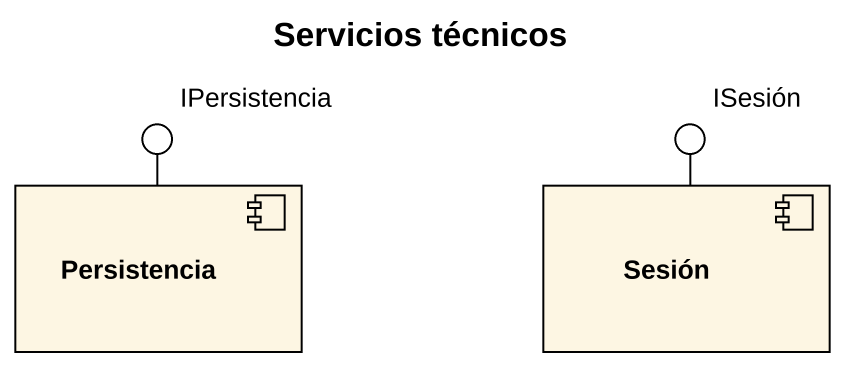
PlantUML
@startuml
title Servicios técnicos
() IPersistencia
() ISesión
component Persistencia
component Sesión
Persistencia -up- IPersistencia
Sesión -up- ISesión
@enduml
